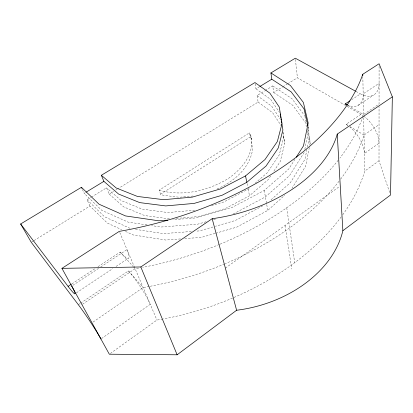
<?xml version="1.0" encoding="UTF-8"?>
<svg xmlns="http://www.w3.org/2000/svg" width="413" height="413" viewBox="0 0 413 413"><rect width="100%" height="100%" fill="white"/><g stroke="black" fill="none" stroke-linecap="round" stroke-linejoin="round"><path stroke-width="0.31" stroke-dasharray="2.06 1.55" d="M389.696 192.582L379.01 160.833L379.051 106.637M379.088 66.281L379.057 104.061L363.595 114.494A231.61 135.82 -16.8 0 1 363.208 115.671M309.322 147.498L305.661 166.119L292.027 188.194M309.802 145.056L310.163 143.223L309.502 136.471L307.623 128.324M306.911 149.465L304.933 159.361L290.453 182.551L269.942 200.775M307.401 146.987L309.502 136.471M304.815 149.33L308.826 129.548L308.537 126.59M282.993 131.923L284.717 143.523L280.241 161.55L273.824 171.219M283.819 136.837L279.271 154.86L267.196 172.856L255.492 182.871M304.185 152.423L289.534 175.639L265.399 196.893L233.696 213.764L231.858 214.29M294.918 159.32L288.661 169.129L264.268 190.434L232.225 207.383L195.747 217.919L172.722 219.726M270.67 175.964L268.305 179.526L249.498 195.767L225.281 208.591L197.899 216.608L175.773 218.487M215.679 233.242L236.773 227.114L267.769 210.408L284.748 195.199M211.394 205.612L223.691 202.019L248.177 189.139L250.128 187.466M110.369 353.451L156.935 320.06A214.641 138.396 -17.3 0 0 162.588 319.079M342.754 214.76A214.641 138.396 -17.3 0 0 364.751 171.054L379.01 160.833M225.364 268.114L339.744 186.32M101.453 338.629L150.239 304.288A27.537 4.14 56 0 0 128.453 270.913L80.447 303.245M93.049 322.088L143.125 287.525A225.452 136.971 -16.9 0 0 149.32 286.436M340.642 179.139A225.452 136.971 -16.9 0 0 364.013 135.056L379.036 124.685M78.315 304.68L79.916 303.607M347.937 125.521A23.887 12.416 54.8 0 0 346.099 124.318L360.962 114.308A23.634 12.88 54.7 0 1 363.28 115.795M82.476 304.247L135.128 268.703A231.61 135.82 -16.8 0 0 139.511 267.939M76.467 292.791L112.821 268.589M116.032 266.457L128.329 258.27M358.025 105.387L373.476 95.098M72.796 285.383L98.568 268.383M100.715 266.968L127.023 249.612A30.257 5.002 56.8 0 1 120.204 252.075L97.638 266.932M71.852 283.907L95.491 268.347M351.556 99.755L360.472 93.885A25.611 15.131 58.2 0 0 379.072 83.354L363.254 93.782A25.9 14.61 58.1 0 1 348.19 105.315M160.533 194.255L250.268 136.966L249.509 132.8L159.17 190.192L160.533 194.255L163.192 195.282L179.299 197.244L192.964 196.015M31.806 241.956L33.453 240.939M34 240.603L89.936 206.025L107.308 223.061L121.696 229.664M91.423 197.109L106.569 187.822L109.187 194.125L113.57 191.415M115.759 190.063L116.853 189.386M117.4 189.046L258.125 102.063L257.067 95.532L264.63 90.891M265.172 90.561L272.735 85.925L273.649 92.466L282.28 87.133M282.822 86.797L287.138 84.128M287.675 83.798L297.391 77.794L346.466 105.976M89.936 206.025L87.097 199.763L90.881 197.445M82.435 189.495L84.18 193.341L85.821 192.339M255.162 83.818L255.977 88.841L259.25 86.854M262.683 205.839L235.255 220.527L215.41 226.283M217.186 188.947C233.722 181.71 249.514 168.406 252.58 149.749C251.357 144.209 252.472 137.818 249.509 132.8M215.059 233.422L201.446 237.377L183.646 238.693M206.159 221.729L197.59 224.213L161.039 227.021L151.509 225.596M213.5 219.608L215.947 218.895M212.969 226.99L199.546 230.888L195.736 231.172M194.745 210.212L167.926 212.535L142.201 209.169L121.21 200.573L106.569 187.822M191.296 231.507L163.372 233.613L134.416 229.179M180.466 238.931L165.639 240.025L133.208 234.945L125.149 231.249M169.444 218.89L144.586 215.555L123.755 206.913L109.187 194.125M147.064 224.93L128.004 222.075L101.712 210.294L84.18 193.341M159.17 190.192C182.365 196.841 207.78 190.945 228.115 178.628C242.183 168.912 255.673 152.924 250.608 134.669M130.064 228.337L104.546 216.763L87.097 199.763M355.98 91.423L360.472 93.885M347.023 106.301L360.962 114.308M348.04 105.506L363.595 114.494L362.836 76.792M346.099 124.318L347.731 125.294M349.899 126.595L364.013 135.056M272.735 85.925L291.929 98.655L304.737 115.785M273.649 92.466L292.703 105.289L305.419 122.491L306.57 127.514M255.977 88.841L270.758 99.466L279.425 112.398M257.067 95.532L271.739 106.224L280.35 119.212M258.125 102.063L272.699 112.821L280.912 125.335M120.204 252.075L132.996 266.328M133.425 266.803L135.128 268.703L156.935 320.06M128.453 270.913L143.125 287.525M250.268 136.966L251.362 138.84M119.775 232.545L134.638 267.547M308.248 127.049L308.826 129.548M304.882 116.414L306.616 123.936M307.287 130.658L310.163 143.223M247.067 183.563L247.681 186.661M248.177 189.139L249.498 195.767M264.268 190.434L267.769 210.408M282.864 132.439L284.717 143.523M285.094 225.4L291.702 269.013M286.741 207.785L294.686 262.699M295.445 59.472L297.391 77.794M363.662 117.71L364.751 171.054M341.231 216.846A214.641 138.396 -17.3 0 1 233.175 297.819M232.591 298.067A214.641 138.396 -17.3 0 1 163.218 318.965M363.739 116.13A23.634 12.88 54.7 0 1 379.02 143.228L364.39 153.528A23.887 12.416 54.8 0 0 349.77 126.92M363.012 116.259A231.61 135.82 -16.8 0 1 339.868 158.117M338.268 160.172A231.61 135.82 -16.8 0 1 219.99 244.207M219.391 244.455A231.61 135.82 -16.8 0 1 142.645 267.356M339.078 181.178A225.452 136.971 -16.9 0 1 225.24 263.67M224.651 263.917A225.452 136.971 -16.9 0 1 149.94 286.317"/><path stroke-width="0.62" d="M392.35 96.854L390.517 195.024L342.867 230.702A112.119 82.275 -13.3 0 1 236.613 310.256L177.131 354.793L109.321 354.204L61.935 268.357L119.274 231.368A243.629 132.867 -16.4 0 0 362.774 74.278L379.088 63.752L392.35 96.854L337.245 134.122A129.047 81.289 -13.2 0 1 212.179 218.704L140.818 266.968L61.935 268.357M296.291 157.172L303.483 145.892L308.191 123.038L303.385 102.455L290.396 85.481L270.918 72.931L295.31 58.207L355.417 91.118M101.35 175.277L116.141 187.941L137.452 196.443L163.631 199.685L192.272 197.125L220.521 188.911L245.539 175.912L264.986 159.552L277.35 141.53L282.033 123.533L279.255 107.024L269.839 93.116L254.955 82.564L101.35 175.277L103.88 181.359L118.598 194.064L139.754 202.618L165.716 205.917L194.089 203.418L222.06 195.272L246.819 182.324L266.06 166L278.279 147.988L282.895 129.981L281.867 123.854M167.673 220.119L158.845 220.81L125.526 215.937L99.043 204.208L81.438 187.296L20.65 223.985L68.088 286.385L71.315 284.263M346.93 104.861L345.263 103.9L349.981 100.793M86.369 192.009L103.88 181.359M259.798 86.523L271.795 79.219L291.139 91.862L304.04 108.913L307.959 125.8M20.65 223.985L31.259 242.297L78.315 304.68A28.378 1.864 56.2 0 1 100.927 339.001M81.438 187.296L81.934 188.395M140.818 266.968L177.131 354.793M212.179 218.704L236.613 310.256M245.539 175.912L246.819 182.324M280.226 114.045L280.427 115.273M280.634 116.497L280.84 117.72M281.046 118.949L281.253 120.173M281.459 121.401L281.661 122.625M270.918 72.931L271.795 79.219M337.245 134.122L342.867 230.702M362.774 74.278L362.805 75.538M71.723 286.095A31.274 2.266 56.6 0 1 68.088 286.385M347.607 105.078A25.9 14.61 58.1 0 1 345.263 103.9"/></g></svg>
